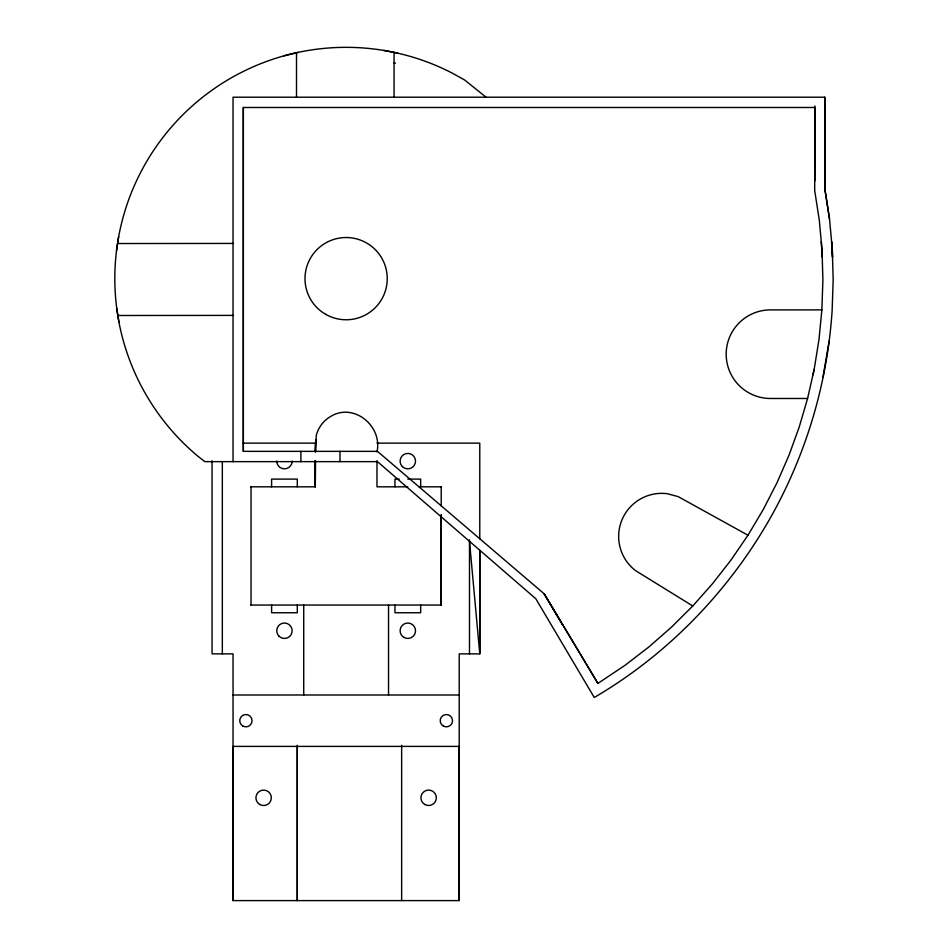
<?xml version="1.0" encoding="UTF-8"?>
<svg xmlns="http://www.w3.org/2000/svg" width="948" height="948" viewBox="0 0 948 948"><rect width="100%" height="100%" fill="white"/><g stroke="black" fill="none" stroke-linecap="round" stroke-linejoin="round"><path stroke-width="1.42" d="M212.056 460.811L212.056 653.871L233.042 653.871L233.042 900.6L459.211 900.6L459.211 746.396L233.042 746.396L233.042 900.6M222.33 653.871L222.33 461.64M243.328 451.355L243.328 107.48L814.818 107.48L814.699 190.595L819.297 220.197L822.035 250.023L822.9 279.956L821.869 309.889L818.965 339.704L814.202 369.27L807.589 398.48L799.152 427.216L788.937 455.372L776.957 482.828L763.294 509.479L747.972 535.217L731.074 559.948L712.647 583.553L692.775 605.973L671.54 627.09L649.025 646.832L625.301 665.129L597.904 683.413L544.164 593.804L377.482 451.355L243.328 451.355L243.328 107.48M297.293 746.396L297.293 900.6L297.293 745.282M315.293 443.131L315.293 451.864L316.336 435.144A30.846 30.846 0 0 1 330.71 416.421C353.959 402.213 382.779 426.351 376.972 451.864M388.538 694.991L388.538 605.049M479.771 550.219L479.771 653.871L459.211 653.871L459.211 900.6M233.042 461.64L233.042 97.206L824.807 97.206L824.807 188.699L829.512 218.929L832.297 249.395L833.174 279.98L832.131 310.565A487.047 487.047 0 0 1 772.288 514.456C730.387 589.68 668.636 653.966 594.254 697.491L535.81 598.745L377.482 461.64L204.804 461.64L197.433 455.834A231.312 231.312 0 0 1 451.604 72.783L464.674 80.011L486.016 97.206M814.818 180.985L814.925 106.022M315.542 460.61L315.293 486.822L250.675 486.822M315.637 451.864L315.755 439.599M116.497 250.876L118.654 236.68M829.168 341.019L822.959 377.15M814.202 369.27L812.946 374.839M284.151 55.802L298.099 52.377M829.512 218.929L824.807 188.699L824.807 97.206M117.611 243.529L233.042 243.435M821.869 309.889L770.475 309.889A44.295 44.295 0 0 0 726.18 354.185A44.295 44.295 0 0 0 770.475 398.48L807.589 398.48M117.884 315.494L233.042 315.4M242.984 443.131L315.72 443.131M376.972 443.131L479.771 443.131L479.771 538.76M399.238 479.107L394.961 479.107L394.961 486.822M407.806 479.107L420.663 479.107L420.663 486.822M407.806 486.822L376.972 486.822L376.972 460.61M418.933 486.822L441.59 486.822M250.782 605.049L441.472 605.049M233.042 694.991L459.211 694.991M383.703 50.41L397.793 53.183M394.072 62.924L395.494 63.208M747.972 535.217L678.199 496.634L667.345 493.718A43.075 43.075 0 0 0 635.492 570.589L692.775 605.973M597.904 683.413L544.164 593.804L562.472 624.779M116.711 308.147L118.974 322.32M832.297 249.395L831.597 241.716L832.522 257.228L832.273 249.075M469.485 541.308L479.771 653.871L479.771 550.717M821.276 241.716L822.248 257.228M469.485 539.827L469.485 653.871M441.223 486.822L441.223 506.031M420.663 605.049L420.663 612.752L394.961 612.752L394.961 605.049M401.644 745.282L401.644 900.6M394.072 52.448L394.072 97.206M339.965 451.355L339.965 461.64M303.727 605.049L303.727 694.991M300.895 451.355L300.895 461.64M297.293 486.822L297.293 479.107L271.602 479.107L271.602 486.822M297.293 605.049L297.293 612.752L271.602 612.752L271.602 605.049M296.511 52.768L296.511 97.206M251.042 486.822L251.042 605.049M292.162 461.119A7.714 7.714 0 0 1 284.447 468.833A7.714 7.714 0 0 1 276.733 461.119M315.293 460.61L315.293 486.822L315.293 460.61M441.223 514.894L441.223 605.049L441.223 514.894M325.567 314.262A41.12 41.12 0 0 0 387.246 278.653A41.12 41.12 0 0 0 325.567 243.032A41.12 41.12 0 0 0 325.567 314.262M278.996 636.191A7.714 7.714 0 0 0 291.889 632.743A7.714 7.714 0 0 0 282.457 623.298A7.714 7.714 0 0 0 278.996 636.191M403.955 637.423A7.714 7.714 0 0 0 415.52 630.74A7.714 7.714 0 0 0 403.955 624.068A7.714 7.714 0 0 0 403.955 637.423M402.355 466.57A7.714 7.714 0 0 0 415.26 463.122A7.714 7.714 0 0 0 405.815 453.677A7.714 7.714 0 0 0 402.355 466.57M424.775 804.473A7.714 7.714 0 0 0 436.341 797.801A7.714 7.714 0 0 0 424.775 791.118A7.714 7.714 0 0 0 424.775 804.473M259.776 804.473A7.714 7.714 0 0 0 271.341 797.801A7.714 7.714 0 0 0 259.776 791.118A7.714 7.714 0 0 0 259.776 804.473M242.807 726.038A6.174 6.174 0 0 0 252.061 720.693A6.174 6.174 0 0 0 242.807 715.349A6.174 6.174 0 0 0 242.807 726.038M443.273 726.038A6.174 6.174 0 0 0 452.528 720.693A6.174 6.174 0 0 0 443.273 715.349A6.174 6.174 0 0 0 443.273 726.038"/></g></svg>
